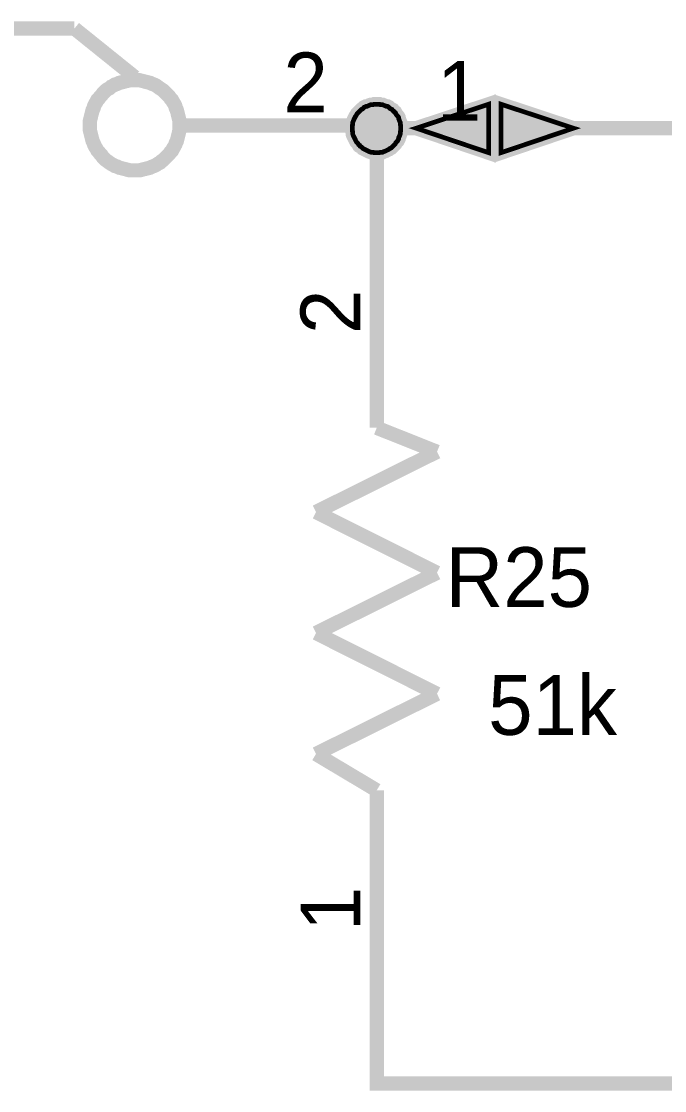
# Model space of a CAD drawing. Header units: millimetres. Extents: x 0 to 800, y 0 to 567.
# Drawn here: x 90.01 to 103.52, y 414.88 to 437.34 of the extents above; entities that cross this region are included whole.
import ezdxf

# ---------------------------------------------------------------- set-up
doc = ezdxf.new("R2010")
doc.units = ezdxf.units.MM
doc.layers.add('Sheet', color=255, linetype='Continuous')

msp = doc.modelspace()

# ---------------------------------------------------------------- linework, layer by layer
at = {"layer": 'Sheet'}
for points, const_width in [([(88.578, 437.19), (91.12, 437.19)], 0.3), ([(91.12, 437.19), (92.386, 436.171)], 0.3), ([(91.445, 435.152), (91.445, 435.197), (91.445, 435.253), (91.456, 435.298), (91.467, 435.342), (91.478, 435.387), (91.49, 435.432), (91.501, 435.477), (91.523, 435.522), (91.534, 435.566), (91.557, 435.611), (91.579, 435.645), (91.602, 435.69), (91.635, 435.723), (91.658, 435.757), (91.691, 435.79), (91.714, 435.824), (91.747, 435.858), (91.781, 435.891), (91.814, 435.914), (91.859, 435.936), (91.893, 435.97), (91.938, 435.992), (91.971, 436.014), (92.016, 436.026), (92.061, 436.048), (92.106, 436.059), (92.15, 436.07), (92.195, 436.082), (92.24, 436.093), (92.285, 436.104), (92.341, 436.104), (92.386, 436.104)], 0.3), ([(92.386, 436.104), (92.341, 436.104), (92.285, 436.104), (92.24, 436.093), (92.195, 436.082), (92.15, 436.07), (92.106, 436.059), (92.061, 436.048), (92.016, 436.026), (91.971, 436.014), (91.938, 435.992), (91.893, 435.97), (91.859, 435.936), (91.814, 435.914), (91.781, 435.891), (91.747, 435.858), (91.714, 435.824), (91.691, 435.79), (91.658, 435.757), (91.635, 435.723), (91.602, 435.69), (91.579, 435.645), (91.557, 435.611), (91.534, 435.566), (91.523, 435.522), (91.501, 435.477), (91.49, 435.432), (91.478, 435.387), (91.467, 435.342), (91.456, 435.298), (91.445, 435.253), (91.445, 435.197), (91.445, 435.152)], 0.3), ([(92.386, 436.104), (92.386, 436.104)], 0.3), ([(92.386, 436.104), (92.43, 436.104), (92.486, 436.104), (92.531, 436.093), (92.576, 436.082), (92.621, 436.07), (92.666, 436.059), (92.71, 436.048), (92.755, 436.026), (92.789, 436.014), (92.834, 435.992), (92.867, 435.97), (92.912, 435.936), (92.946, 435.914), (92.979, 435.891), (93.013, 435.858), (93.046, 435.824), (93.08, 435.79), (93.114, 435.757), (93.136, 435.723), (93.17, 435.69), (93.192, 435.645), (93.214, 435.611), (93.237, 435.566), (93.248, 435.522), (93.27, 435.477), (93.282, 435.432), (93.293, 435.387), (93.304, 435.342), (93.315, 435.298), (93.326, 435.253), (93.326, 435.197), (93.326, 435.152)], 0.3), ([(93.326, 435.152), (93.326, 435.197), (93.326, 435.253), (93.315, 435.298), (93.304, 435.342), (93.293, 435.387), (93.282, 435.432), (93.27, 435.477), (93.248, 435.522), (93.237, 435.566), (93.214, 435.611), (93.192, 435.645), (93.17, 435.69), (93.136, 435.723), (93.114, 435.757), (93.08, 435.79), (93.046, 435.824), (93.013, 435.858), (92.979, 435.891), (92.946, 435.914), (92.912, 435.936), (92.867, 435.97), (92.834, 435.992), (92.789, 436.014), (92.755, 436.026), (92.71, 436.048), (92.666, 436.059), (92.621, 436.07), (92.576, 436.082), (92.531, 436.093), (92.486, 436.104), (92.43, 436.104), (92.386, 436.104)], 0.3), ([(96.955, 435.096), (96.955, 435.118), (96.955, 435.152), (96.966, 435.174), (96.966, 435.197), (96.966, 435.219), (96.977, 435.242), (96.989, 435.275), (97, 435.298), (97.011, 435.32), (97.022, 435.342), (97.033, 435.354), (97.045, 435.376), (97.056, 435.398), (97.078, 435.421), (97.089, 435.432), (97.112, 435.454), (97.123, 435.466), (97.145, 435.488), (97.168, 435.499), (97.179, 435.51), (97.201, 435.533), (97.224, 435.544), (97.246, 435.555), (97.269, 435.555), (97.291, 435.566), (97.313, 435.578), (97.347, 435.589), (97.369, 435.589), (97.392, 435.589), (97.414, 435.6), (97.448, 435.6), (97.47, 435.6)], 0.3), ([(96.955, 435.096), (96.955, 435.118), (96.955, 435.152), (96.966, 435.174), (96.966, 435.197), (96.966, 435.219), (96.977, 435.242), (96.989, 435.275), (97, 435.298), (97.011, 435.32), (97.022, 435.342), (97.033, 435.354), (97.045, 435.376), (97.056, 435.398), (97.078, 435.421), (97.089, 435.432), (97.112, 435.454), (97.123, 435.466), (97.145, 435.488), (97.168, 435.499), (97.179, 435.51), (97.201, 435.533), (97.224, 435.544), (97.246, 435.555), (97.269, 435.555), (97.291, 435.566), (97.313, 435.578), (97.347, 435.589), (97.369, 435.589), (97.392, 435.589), (97.414, 435.6), (97.448, 435.6), (97.47, 435.6)], 0.3), ([(96.955, 435.096), (96.955, 435.118), (96.955, 435.152), (96.966, 435.174), (96.966, 435.197), (96.966, 435.219), (96.977, 435.242), (96.989, 435.275), (97, 435.298), (97.011, 435.32), (97.022, 435.342), (97.033, 435.354), (97.045, 435.376), (97.056, 435.398), (97.078, 435.421), (97.089, 435.432), (97.112, 435.454), (97.123, 435.466), (97.145, 435.488), (97.168, 435.499), (97.179, 435.51), (97.201, 435.533), (97.224, 435.544), (97.246, 435.555), (97.269, 435.555), (97.291, 435.566), (97.313, 435.578), (97.347, 435.589), (97.369, 435.589), (97.392, 435.589), (97.414, 435.6), (97.448, 435.6), (97.47, 435.6)], 0.3), ([(96.955, 435.096), (96.955, 435.118), (96.955, 435.152), (96.966, 435.174), (96.966, 435.197), (96.966, 435.219), (96.977, 435.242), (96.989, 435.275), (97, 435.298), (97.011, 435.32), (97.022, 435.342), (97.033, 435.354), (97.045, 435.376), (97.056, 435.398), (97.078, 435.421), (97.089, 435.432), (97.112, 435.454), (97.123, 435.466), (97.145, 435.488), (97.168, 435.499), (97.179, 435.51), (97.201, 435.533), (97.224, 435.544), (97.246, 435.555), (97.269, 435.555), (97.291, 435.566), (97.313, 435.578), (97.347, 435.589), (97.369, 435.589), (97.392, 435.589), (97.414, 435.6), (97.448, 435.6), (97.47, 435.6)], 0.3), ([(96.955, 435.096), (96.955, 435.118), (96.955, 435.152), (96.966, 435.174), (96.966, 435.197), (96.966, 435.219), (96.977, 435.242), (96.989, 435.275), (97, 435.298), (97.011, 435.32), (97.022, 435.342), (97.033, 435.354), (97.045, 435.376), (97.056, 435.398), (97.078, 435.421), (97.089, 435.432), (97.112, 435.454), (97.123, 435.466), (97.145, 435.488), (97.168, 435.499), (97.179, 435.51), (97.201, 435.533), (97.224, 435.544), (97.246, 435.555), (97.269, 435.555), (97.291, 435.566), (97.313, 435.578), (97.347, 435.589), (97.369, 435.589), (97.392, 435.589), (97.414, 435.6), (97.448, 435.6), (97.47, 435.6)], 0.0991), ([(96.955, 435.096), (96.955, 435.118), (96.955, 435.152), (96.966, 435.174), (96.966, 435.197), (96.966, 435.219), (96.977, 435.242), (96.989, 435.275), (97, 435.298), (97.011, 435.32), (97.022, 435.342), (97.033, 435.354), (97.045, 435.376), (97.056, 435.398), (97.078, 435.421), (97.089, 435.432), (97.112, 435.454), (97.123, 435.466), (97.145, 435.488), (97.168, 435.499), (97.179, 435.51), (97.201, 435.533), (97.224, 435.544), (97.246, 435.555), (97.269, 435.555), (97.291, 435.566), (97.313, 435.578), (97.347, 435.589), (97.369, 435.589), (97.392, 435.589), (97.414, 435.6), (97.448, 435.6), (97.47, 435.6)], 0.0991), ([(96.955, 435.096), (96.955, 435.118), (96.955, 435.152), (96.966, 435.174), (96.966, 435.197), (96.966, 435.219), (96.977, 435.242), (96.989, 435.275), (97, 435.298), (97.011, 435.32), (97.022, 435.342), (97.033, 435.354), (97.045, 435.376), (97.056, 435.398), (97.078, 435.421), (97.089, 435.432), (97.112, 435.454), (97.123, 435.466), (97.145, 435.488), (97.168, 435.499), (97.179, 435.51), (97.201, 435.533), (97.224, 435.544), (97.246, 435.555), (97.269, 435.555), (97.291, 435.566), (97.313, 435.578), (97.347, 435.589), (97.369, 435.589), (97.392, 435.589), (97.414, 435.6), (97.448, 435.6), (97.47, 435.6)], 0.0991), ([(96.955, 435.096), (96.955, 435.118), (96.955, 435.152), (96.966, 435.174), (96.966, 435.197), (96.966, 435.219), (96.977, 435.242), (96.989, 435.275), (97, 435.298), (97.011, 435.32), (97.022, 435.342), (97.033, 435.354), (97.045, 435.376), (97.056, 435.398), (97.078, 435.421), (97.089, 435.432), (97.112, 435.454), (97.123, 435.466), (97.145, 435.488), (97.168, 435.499), (97.179, 435.51), (97.201, 435.533), (97.224, 435.544), (97.246, 435.555), (97.269, 435.555), (97.291, 435.566), (97.313, 435.578), (97.347, 435.589), (97.369, 435.589), (97.392, 435.589), (97.414, 435.6), (97.448, 435.6), (97.47, 435.6)], 0.0991), ([(97.47, 435.6), (97.47, 435.6)], 0.3), ([(97.47, 435.6), (97.493, 435.6), (97.526, 435.6), (97.549, 435.589), (97.571, 435.589), (97.593, 435.589), (97.616, 435.578), (97.649, 435.566), (97.672, 435.555), (97.694, 435.555), (97.717, 435.544), (97.728, 435.533), (97.75, 435.51), (97.773, 435.499), (97.795, 435.488), (97.806, 435.466), (97.829, 435.454), (97.84, 435.432), (97.862, 435.421), (97.873, 435.398), (97.885, 435.376), (97.907, 435.354), (97.918, 435.342), (97.929, 435.32), (97.929, 435.298), (97.941, 435.275), (97.952, 435.242), (97.963, 435.219), (97.963, 435.197), (97.963, 435.174), (97.974, 435.152), (97.974, 435.118), (97.974, 435.096)], 0.3), ([(97.47, 435.6), (97.47, 435.6)], 0.3), ([(97.47, 435.6), (97.493, 435.6), (97.526, 435.6), (97.549, 435.589), (97.571, 435.589), (97.593, 435.589), (97.616, 435.578), (97.649, 435.566), (97.672, 435.555), (97.694, 435.555), (97.717, 435.544), (97.728, 435.533), (97.75, 435.51), (97.773, 435.499), (97.795, 435.488), (97.806, 435.466), (97.829, 435.454), (97.84, 435.432), (97.862, 435.421), (97.873, 435.398), (97.885, 435.376), (97.907, 435.354), (97.918, 435.342), (97.929, 435.32), (97.929, 435.298), (97.941, 435.275), (97.952, 435.242), (97.963, 435.219), (97.963, 435.197), (97.963, 435.174), (97.974, 435.152), (97.974, 435.118), (97.974, 435.096)], 0.3), ([(97.47, 435.6), (97.47, 435.6)], 0.3), ([(97.47, 435.6), (97.493, 435.6), (97.526, 435.6), (97.549, 435.589), (97.571, 435.589), (97.593, 435.589), (97.616, 435.578), (97.649, 435.566), (97.672, 435.555), (97.694, 435.555), (97.717, 435.544), (97.728, 435.533), (97.75, 435.51), (97.773, 435.499), (97.795, 435.488), (97.806, 435.466), (97.829, 435.454), (97.84, 435.432), (97.862, 435.421), (97.873, 435.398), (97.885, 435.376), (97.907, 435.354), (97.918, 435.342), (97.929, 435.32), (97.929, 435.298), (97.941, 435.275), (97.952, 435.242), (97.963, 435.219), (97.963, 435.197), (97.963, 435.174), (97.974, 435.152), (97.974, 435.118), (97.974, 435.096)], 0.3), ([(97.47, 435.6), (97.47, 435.6)], 0.3), ([(97.47, 435.6), (97.493, 435.6), (97.526, 435.6), (97.549, 435.589), (97.571, 435.589), (97.593, 435.589), (97.616, 435.578), (97.649, 435.566), (97.672, 435.555), (97.694, 435.555), (97.717, 435.544), (97.728, 435.533), (97.75, 435.51), (97.773, 435.499), (97.795, 435.488), (97.806, 435.466), (97.829, 435.454), (97.84, 435.432), (97.862, 435.421), (97.873, 435.398), (97.885, 435.376), (97.907, 435.354), (97.918, 435.342), (97.929, 435.32), (97.929, 435.298), (97.941, 435.275), (97.952, 435.242), (97.963, 435.219), (97.963, 435.197), (97.963, 435.174), (97.974, 435.152), (97.974, 435.118), (97.974, 435.096)], 0.3), ([(97.47, 435.6), (97.47, 435.6)], 0.0991), ([(97.47, 435.6), (97.493, 435.6), (97.526, 435.6), (97.549, 435.589), (97.571, 435.589), (97.593, 435.589), (97.616, 435.578), (97.649, 435.566), (97.672, 435.555), (97.694, 435.555), (97.717, 435.544), (97.728, 435.533), (97.75, 435.51), (97.773, 435.499), (97.795, 435.488), (97.806, 435.466), (97.829, 435.454), (97.84, 435.432), (97.862, 435.421), (97.873, 435.398), (97.885, 435.376), (97.907, 435.354), (97.918, 435.342), (97.929, 435.32), (97.929, 435.298), (97.941, 435.275), (97.952, 435.242), (97.963, 435.219), (97.963, 435.197), (97.963, 435.174), (97.974, 435.152), (97.974, 435.118), (97.974, 435.096)], 0.0991), ([(97.47, 435.6), (97.47, 435.6)], 0.0991), ([(97.47, 435.6), (97.493, 435.6), (97.526, 435.6), (97.549, 435.589), (97.571, 435.589), (97.593, 435.589), (97.616, 435.578), (97.649, 435.566), (97.672, 435.555), (97.694, 435.555), (97.717, 435.544), (97.728, 435.533), (97.75, 435.51), (97.773, 435.499), (97.795, 435.488), (97.806, 435.466), (97.829, 435.454), (97.84, 435.432), (97.862, 435.421), (97.873, 435.398), (97.885, 435.376), (97.907, 435.354), (97.918, 435.342), (97.929, 435.32), (97.929, 435.298), (97.941, 435.275), (97.952, 435.242), (97.963, 435.219), (97.963, 435.197), (97.963, 435.174), (97.974, 435.152), (97.974, 435.118), (97.974, 435.096)], 0.0991), ([(97.47, 435.6), (97.47, 435.6)], 0.0991), ([(97.47, 435.6), (97.493, 435.6), (97.526, 435.6), (97.549, 435.589), (97.571, 435.589), (97.593, 435.589), (97.616, 435.578), (97.649, 435.566), (97.672, 435.555), (97.694, 435.555), (97.717, 435.544), (97.728, 435.533), (97.75, 435.51), (97.773, 435.499), (97.795, 435.488), (97.806, 435.466), (97.829, 435.454), (97.84, 435.432), (97.862, 435.421), (97.873, 435.398), (97.885, 435.376), (97.907, 435.354), (97.918, 435.342), (97.929, 435.32), (97.929, 435.298), (97.941, 435.275), (97.952, 435.242), (97.963, 435.219), (97.963, 435.197), (97.963, 435.174), (97.974, 435.152), (97.974, 435.118), (97.974, 435.096)], 0.0991), ([(97.47, 435.6), (97.47, 435.6)], 0.0991), ([(97.47, 435.6), (97.493, 435.6), (97.526, 435.6), (97.549, 435.589), (97.571, 435.589), (97.593, 435.589), (97.616, 435.578), (97.649, 435.566), (97.672, 435.555), (97.694, 435.555), (97.717, 435.544), (97.728, 435.533), (97.75, 435.51), (97.773, 435.499), (97.795, 435.488), (97.806, 435.466), (97.829, 435.454), (97.84, 435.432), (97.862, 435.421), (97.873, 435.398), (97.885, 435.376), (97.907, 435.354), (97.918, 435.342), (97.929, 435.32), (97.929, 435.298), (97.941, 435.275), (97.952, 435.242), (97.963, 435.219), (97.963, 435.197), (97.963, 435.174), (97.974, 435.152), (97.974, 435.118), (97.974, 435.096)], 0.0991), ([(92.386, 434.211), (92.341, 434.211), (92.285, 434.211), (92.24, 434.222), (92.195, 434.234), (92.15, 434.245), (92.106, 434.256), (92.061, 434.267), (92.016, 434.29), (91.971, 434.301), (91.938, 434.323), (91.893, 434.346), (91.859, 434.368), (91.814, 434.402), (91.781, 434.424), (91.747, 434.458), (91.714, 434.491), (91.691, 434.525), (91.658, 434.558), (91.635, 434.592), (91.602, 434.626), (91.579, 434.67), (91.557, 434.704), (91.534, 434.749), (91.523, 434.782), (91.501, 434.827), (91.49, 434.872), (91.478, 434.917), (91.467, 434.962), (91.456, 435.006), (91.445, 435.051), (91.445, 435.107), (91.445, 435.152)], 0.3), ([(91.445, 435.152), (91.445, 435.152)], 0.3), ([(91.445, 435.152), (91.445, 435.107), (91.445, 435.051), (91.456, 435.006), (91.467, 434.962), (91.478, 434.917), (91.49, 434.872), (91.501, 434.827), (91.523, 434.782), (91.534, 434.749), (91.557, 434.704), (91.579, 434.67), (91.602, 434.626), (91.635, 434.592), (91.658, 434.558), (91.691, 434.525), (91.714, 434.491), (91.747, 434.458), (91.781, 434.424), (91.814, 434.402), (91.859, 434.368), (91.893, 434.346), (91.938, 434.323), (91.971, 434.301), (92.016, 434.29), (92.061, 434.267), (92.106, 434.256), (92.15, 434.245), (92.195, 434.234), (92.24, 434.222), (92.285, 434.211), (92.341, 434.211), (92.386, 434.211)], 0.3), ([(93.326, 435.152), (93.326, 435.107), (93.326, 435.051), (93.315, 435.006), (93.304, 434.962), (93.293, 434.917), (93.282, 434.872), (93.27, 434.827), (93.248, 434.782), (93.237, 434.749), (93.214, 434.704), (93.192, 434.67), (93.17, 434.626), (93.136, 434.592), (93.114, 434.558), (93.08, 434.525), (93.046, 434.491), (93.013, 434.458), (92.979, 434.424), (92.946, 434.402), (92.912, 434.368), (92.867, 434.346), (92.834, 434.323), (92.789, 434.301), (92.755, 434.29), (92.71, 434.267), (92.666, 434.256), (92.621, 434.245), (92.576, 434.234), (92.531, 434.222), (92.486, 434.211), (92.43, 434.211), (92.386, 434.211)], 0.3), ([(92.386, 434.211), (92.43, 434.211), (92.486, 434.211), (92.531, 434.222), (92.576, 434.234), (92.621, 434.245), (92.666, 434.256), (92.71, 434.267), (92.755, 434.29), (92.789, 434.301), (92.834, 434.323), (92.867, 434.346), (92.912, 434.368), (92.946, 434.402), (92.979, 434.424), (93.013, 434.458), (93.046, 434.491), (93.08, 434.525), (93.114, 434.558), (93.136, 434.592), (93.17, 434.626), (93.192, 434.67), (93.214, 434.704), (93.237, 434.749), (93.248, 434.782), (93.27, 434.827), (93.282, 434.872), (93.293, 434.917), (93.304, 434.962), (93.315, 435.006), (93.326, 435.051), (93.326, 435.107), (93.326, 435.152)], 0.3), ([(93.326, 435.152), (93.326, 435.152), (93.326, 435.152), (93.326, 435.152), (93.326, 435.152), (93.326, 435.152), (93.326, 435.152), (93.326, 435.152), (93.326, 435.152), (93.326, 435.152), (93.326, 435.152), (93.326, 435.152), (93.326, 435.152), (93.326, 435.152), (93.326, 435.152), (93.326, 435.152), (93.326, 435.152), (93.326, 435.152), (93.326, 435.152), (93.326, 435.152), (93.326, 435.152), (93.326, 435.152), (93.326, 435.152), (93.326, 435.152), (93.326, 435.152), (93.326, 435.152), (93.326, 435.152), (93.326, 435.152), (93.326, 435.152), (93.326, 435.152), (93.326, 435.152), (93.326, 435.152), (93.326, 435.152)], 0.3), ([(93.326, 435.152), (93.326, 435.152)], 0.3), ([(93.438, 435.152), (95.936, 435.152)], 0.3), ([(95.936, 435.152), (97.47, 435.152), (97.47, 435.096), (99.061, 435.096)], 0.3), ([(97.47, 434.581), (97.448, 434.581), (97.414, 434.581), (97.392, 434.592), (97.369, 434.592), (97.347, 434.592), (97.313, 434.603), (97.291, 434.614), (97.269, 434.626), (97.246, 434.637), (97.224, 434.648), (97.201, 434.659), (97.179, 434.67), (97.168, 434.682), (97.145, 434.704), (97.123, 434.715), (97.112, 434.738), (97.089, 434.749), (97.078, 434.771), (97.056, 434.794), (97.045, 434.805), (97.033, 434.827), (97.022, 434.85), (97.011, 434.872), (97, 434.894), (96.989, 434.917), (96.977, 434.939), (96.966, 434.973), (96.966, 434.995), (96.966, 435.018), (96.955, 435.04), (96.955, 435.074), (96.955, 435.096)], 0.3), ([(96.955, 435.096), (96.955, 435.096)], 0.3), ([(97.47, 434.581), (97.448, 434.581), (97.414, 434.581), (97.392, 434.592), (97.369, 434.592), (97.347, 434.592), (97.313, 434.603), (97.291, 434.614), (97.269, 434.626), (97.246, 434.637), (97.224, 434.648), (97.201, 434.659), (97.179, 434.67), (97.168, 434.682), (97.145, 434.704), (97.123, 434.715), (97.112, 434.738), (97.089, 434.749), (97.078, 434.771), (97.056, 434.794), (97.045, 434.805), (97.033, 434.827), (97.022, 434.85), (97.011, 434.872), (97, 434.894), (96.989, 434.917), (96.977, 434.939), (96.966, 434.973), (96.966, 434.995), (96.966, 435.018), (96.955, 435.04), (96.955, 435.074), (96.955, 435.096)], 0.3), ([(96.955, 435.096), (96.955, 435.096)], 0.3), ([(97.47, 434.581), (97.448, 434.581), (97.414, 434.581), (97.392, 434.592), (97.369, 434.592), (97.347, 434.592), (97.313, 434.603), (97.291, 434.614), (97.269, 434.626), (97.246, 434.637), (97.224, 434.648), (97.201, 434.659), (97.179, 434.67), (97.168, 434.682), (97.145, 434.704), (97.123, 434.715), (97.112, 434.738), (97.089, 434.749), (97.078, 434.771), (97.056, 434.794), (97.045, 434.805), (97.033, 434.827), (97.022, 434.85), (97.011, 434.872), (97, 434.894), (96.989, 434.917), (96.977, 434.939), (96.966, 434.973), (96.966, 434.995), (96.966, 435.018), (96.955, 435.04), (96.955, 435.074), (96.955, 435.096)], 0.3), ([(96.955, 435.096), (96.955, 435.096)], 0.3), ([(97.47, 434.581), (97.448, 434.581), (97.414, 434.581), (97.392, 434.592), (97.369, 434.592), (97.347, 434.592), (97.313, 434.603), (97.291, 434.614), (97.269, 434.626), (97.246, 434.637), (97.224, 434.648), (97.201, 434.659), (97.179, 434.67), (97.168, 434.682), (97.145, 434.704), (97.123, 434.715), (97.112, 434.738), (97.089, 434.749), (97.078, 434.771), (97.056, 434.794), (97.045, 434.805), (97.033, 434.827), (97.022, 434.85), (97.011, 434.872), (97, 434.894), (96.989, 434.917), (96.977, 434.939), (96.966, 434.973), (96.966, 434.995), (96.966, 435.018), (96.955, 435.04), (96.955, 435.074), (96.955, 435.096)], 0.3), ([(96.955, 435.096), (96.955, 435.096)], 0.3), ([(97.47, 434.581), (97.448, 434.581), (97.414, 434.581), (97.392, 434.592), (97.369, 434.592), (97.347, 434.592), (97.313, 434.603), (97.291, 434.614), (97.269, 434.626), (97.246, 434.637), (97.224, 434.648), (97.201, 434.659), (97.179, 434.67), (97.168, 434.682), (97.145, 434.704), (97.123, 434.715), (97.112, 434.738), (97.089, 434.749), (97.078, 434.771), (97.056, 434.794), (97.045, 434.805), (97.033, 434.827), (97.022, 434.85), (97.011, 434.872), (97, 434.894), (96.989, 434.917), (96.977, 434.939), (96.966, 434.973), (96.966, 434.995), (96.966, 435.018), (96.955, 435.04), (96.955, 435.074), (96.955, 435.096)], 0.0991), ([(96.955, 435.096), (96.955, 435.096)], 0.0991), ([(97.47, 434.581), (97.448, 434.581), (97.414, 434.581), (97.392, 434.592), (97.369, 434.592), (97.347, 434.592), (97.313, 434.603), (97.291, 434.614), (97.269, 434.626), (97.246, 434.637), (97.224, 434.648), (97.201, 434.659), (97.179, 434.67), (97.168, 434.682), (97.145, 434.704), (97.123, 434.715), (97.112, 434.738), (97.089, 434.749), (97.078, 434.771), (97.056, 434.794), (97.045, 434.805), (97.033, 434.827), (97.022, 434.85), (97.011, 434.872), (97, 434.894), (96.989, 434.917), (96.977, 434.939), (96.966, 434.973), (96.966, 434.995), (96.966, 435.018), (96.955, 435.04), (96.955, 435.074), (96.955, 435.096)], 0.0991), ([(96.955, 435.096), (96.955, 435.096)], 0.0991), ([(97.47, 434.581), (97.448, 434.581), (97.414, 434.581), (97.392, 434.592), (97.369, 434.592), (97.347, 434.592), (97.313, 434.603), (97.291, 434.614), (97.269, 434.626), (97.246, 434.637), (97.224, 434.648), (97.201, 434.659), (97.179, 434.67), (97.168, 434.682), (97.145, 434.704), (97.123, 434.715), (97.112, 434.738), (97.089, 434.749), (97.078, 434.771), (97.056, 434.794), (97.045, 434.805), (97.033, 434.827), (97.022, 434.85), (97.011, 434.872), (97, 434.894), (96.989, 434.917), (96.977, 434.939), (96.966, 434.973), (96.966, 434.995), (96.966, 435.018), (96.955, 435.04), (96.955, 435.074), (96.955, 435.096)], 0.0991), ([(96.955, 435.096), (96.955, 435.096)], 0.0991), ([(97.47, 434.581), (97.448, 434.581), (97.414, 434.581), (97.392, 434.592), (97.369, 434.592), (97.347, 434.592), (97.313, 434.603), (97.291, 434.614), (97.269, 434.626), (97.246, 434.637), (97.224, 434.648), (97.201, 434.659), (97.179, 434.67), (97.168, 434.682), (97.145, 434.704), (97.123, 434.715), (97.112, 434.738), (97.089, 434.749), (97.078, 434.771), (97.056, 434.794), (97.045, 434.805), (97.033, 434.827), (97.022, 434.85), (97.011, 434.872), (97, 434.894), (96.989, 434.917), (96.977, 434.939), (96.966, 434.973), (96.966, 434.995), (96.966, 435.018), (96.955, 435.04), (96.955, 435.074), (96.955, 435.096)], 0.0991), ([(96.955, 435.096), (96.955, 435.096)], 0.0991), ([(97.47, 433.887), (97.47, 435.096)], 0.3), ([(97.974, 435.096), (97.974, 435.074), (97.974, 435.04), (97.963, 435.018), (97.963, 434.995), (97.963, 434.973), (97.952, 434.939), (97.941, 434.917), (97.929, 434.894), (97.929, 434.872), (97.918, 434.85), (97.907, 434.827), (97.885, 434.805), (97.873, 434.794), (97.862, 434.771), (97.84, 434.749), (97.829, 434.738), (97.806, 434.715), (97.795, 434.704), (97.773, 434.682), (97.75, 434.67), (97.728, 434.659), (97.717, 434.648), (97.694, 434.637), (97.672, 434.626), (97.649, 434.614), (97.616, 434.603), (97.593, 434.592), (97.571, 434.592), (97.549, 434.592), (97.526, 434.581), (97.493, 434.581), (97.47, 434.581)], 0.3), ([(97.974, 435.096), (97.974, 435.074), (97.974, 435.04), (97.963, 435.018), (97.963, 434.995), (97.963, 434.973), (97.952, 434.939), (97.941, 434.917), (97.929, 434.894), (97.929, 434.872), (97.918, 434.85), (97.907, 434.827), (97.885, 434.805), (97.873, 434.794), (97.862, 434.771), (97.84, 434.749), (97.829, 434.738), (97.806, 434.715), (97.795, 434.704), (97.773, 434.682), (97.75, 434.67), (97.728, 434.659), (97.717, 434.648), (97.694, 434.637), (97.672, 434.626), (97.649, 434.614), (97.616, 434.603), (97.593, 434.592), (97.571, 434.592), (97.549, 434.592), (97.526, 434.581), (97.493, 434.581), (97.47, 434.581)], 0.3), ([(97.974, 435.096), (97.974, 435.074), (97.974, 435.04), (97.963, 435.018), (97.963, 434.995), (97.963, 434.973), (97.952, 434.939), (97.941, 434.917), (97.929, 434.894), (97.929, 434.872), (97.918, 434.85), (97.907, 434.827), (97.885, 434.805), (97.873, 434.794), (97.862, 434.771), (97.84, 434.749), (97.829, 434.738), (97.806, 434.715), (97.795, 434.704), (97.773, 434.682), (97.75, 434.67), (97.728, 434.659), (97.717, 434.648), (97.694, 434.637), (97.672, 434.626), (97.649, 434.614), (97.616, 434.603), (97.593, 434.592), (97.571, 434.592), (97.549, 434.592), (97.526, 434.581), (97.493, 434.581), (97.47, 434.581)], 0.3), ([(97.974, 435.096), (97.974, 435.074), (97.974, 435.04), (97.963, 435.018), (97.963, 434.995), (97.963, 434.973), (97.952, 434.939), (97.941, 434.917), (97.929, 434.894), (97.929, 434.872), (97.918, 434.85), (97.907, 434.827), (97.885, 434.805), (97.873, 434.794), (97.862, 434.771), (97.84, 434.749), (97.829, 434.738), (97.806, 434.715), (97.795, 434.704), (97.773, 434.682), (97.75, 434.67), (97.728, 434.659), (97.717, 434.648), (97.694, 434.637), (97.672, 434.626), (97.649, 434.614), (97.616, 434.603), (97.593, 434.592), (97.571, 434.592), (97.549, 434.592), (97.526, 434.581), (97.493, 434.581), (97.47, 434.581)], 0.3), ([(97.974, 435.096), (97.974, 435.074), (97.974, 435.04), (97.963, 435.018), (97.963, 434.995), (97.963, 434.973), (97.952, 434.939), (97.941, 434.917), (97.929, 434.894), (97.929, 434.872), (97.918, 434.85), (97.907, 434.827), (97.885, 434.805), (97.873, 434.794), (97.862, 434.771), (97.84, 434.749), (97.829, 434.738), (97.806, 434.715), (97.795, 434.704), (97.773, 434.682), (97.75, 434.67), (97.728, 434.659), (97.717, 434.648), (97.694, 434.637), (97.672, 434.626), (97.649, 434.614), (97.616, 434.603), (97.593, 434.592), (97.571, 434.592), (97.549, 434.592), (97.526, 434.581), (97.493, 434.581), (97.47, 434.581)], 0.0991), ([(97.974, 435.096), (97.974, 435.074), (97.974, 435.04), (97.963, 435.018), (97.963, 434.995), (97.963, 434.973), (97.952, 434.939), (97.941, 434.917), (97.929, 434.894), (97.929, 434.872), (97.918, 434.85), (97.907, 434.827), (97.885, 434.805), (97.873, 434.794), (97.862, 434.771), (97.84, 434.749), (97.829, 434.738), (97.806, 434.715), (97.795, 434.704), (97.773, 434.682), (97.75, 434.67), (97.728, 434.659), (97.717, 434.648), (97.694, 434.637), (97.672, 434.626), (97.649, 434.614), (97.616, 434.603), (97.593, 434.592), (97.571, 434.592), (97.549, 434.592), (97.526, 434.581), (97.493, 434.581), (97.47, 434.581)], 0.0991), ([(97.974, 435.096), (97.974, 435.074), (97.974, 435.04), (97.963, 435.018), (97.963, 434.995), (97.963, 434.973), (97.952, 434.939), (97.941, 434.917), (97.929, 434.894), (97.929, 434.872), (97.918, 434.85), (97.907, 434.827), (97.885, 434.805), (97.873, 434.794), (97.862, 434.771), (97.84, 434.749), (97.829, 434.738), (97.806, 434.715), (97.795, 434.704), (97.773, 434.682), (97.75, 434.67), (97.728, 434.659), (97.717, 434.648), (97.694, 434.637), (97.672, 434.626), (97.649, 434.614), (97.616, 434.603), (97.593, 434.592), (97.571, 434.592), (97.549, 434.592), (97.526, 434.581), (97.493, 434.581), (97.47, 434.581)], 0.0991), ([(97.974, 435.096), (97.974, 435.074), (97.974, 435.04), (97.963, 435.018), (97.963, 434.995), (97.963, 434.973), (97.952, 434.939), (97.941, 434.917), (97.929, 434.894), (97.929, 434.872), (97.918, 434.85), (97.907, 434.827), (97.885, 434.805), (97.873, 434.794), (97.862, 434.771), (97.84, 434.749), (97.829, 434.738), (97.806, 434.715), (97.795, 434.704), (97.773, 434.682), (97.75, 434.67), (97.728, 434.659), (97.717, 434.648), (97.694, 434.637), (97.672, 434.626), (97.649, 434.614), (97.616, 434.603), (97.593, 434.592), (97.571, 434.592), (97.549, 434.592), (97.526, 434.581), (97.493, 434.581), (97.47, 434.581)], 0.0991), ([(97.974, 435.096), (97.974, 435.096), (97.974, 435.096), (97.974, 435.096), (97.974, 435.096), (97.974, 435.096), (97.974, 435.096), (97.974, 435.096), (97.974, 435.096), (97.974, 435.096), (97.974, 435.096), (97.974, 435.096), (97.974, 435.096), (97.974, 435.096), (97.974, 435.096), (97.974, 435.096), (97.974, 435.096), (97.974, 435.096), (97.974, 435.096), (97.974, 435.096), (97.974, 435.096), (97.974, 435.096), (97.974, 435.096), (97.974, 435.096), (97.974, 435.096), (97.974, 435.096), (97.974, 435.096), (97.974, 435.096), (97.974, 435.096), (97.974, 435.096), (97.974, 435.096), (97.974, 435.096), (97.974, 435.096)], 0.3), ([(97.974, 435.096), (97.974, 435.096)], 0.3), ([(97.974, 435.096), (97.974, 435.096), (97.974, 435.096), (97.974, 435.096), (97.974, 435.096), (97.974, 435.096), (97.974, 435.096), (97.974, 435.096), (97.974, 435.096), (97.974, 435.096), (97.974, 435.096), (97.974, 435.096), (97.974, 435.096), (97.974, 435.096), (97.974, 435.096), (97.974, 435.096), (97.974, 435.096), (97.974, 435.096), (97.974, 435.096), (97.974, 435.096), (97.974, 435.096), (97.974, 435.096), (97.974, 435.096), (97.974, 435.096), (97.974, 435.096), (97.974, 435.096), (97.974, 435.096), (97.974, 435.096), (97.974, 435.096), (97.974, 435.096), (97.974, 435.096), (97.974, 435.096), (97.974, 435.096)], 0.3), ([(97.974, 435.096), (97.974, 435.096)], 0.3), ([(97.974, 435.096), (97.974, 435.096), (97.974, 435.096), (97.974, 435.096), (97.974, 435.096), (97.974, 435.096), (97.974, 435.096), (97.974, 435.096), (97.974, 435.096), (97.974, 435.096), (97.974, 435.096), (97.974, 435.096), (97.974, 435.096), (97.974, 435.096), (97.974, 435.096), (97.974, 435.096), (97.974, 435.096), (97.974, 435.096), (97.974, 435.096), (97.974, 435.096), (97.974, 435.096), (97.974, 435.096), (97.974, 435.096), (97.974, 435.096), (97.974, 435.096), (97.974, 435.096), (97.974, 435.096), (97.974, 435.096), (97.974, 435.096), (97.974, 435.096), (97.974, 435.096), (97.974, 435.096), (97.974, 435.096)], 0.3), ([(97.974, 435.096), (97.974, 435.096)], 0.3), ([(97.974, 435.096), (97.974, 435.096), (97.974, 435.096), (97.974, 435.096), (97.974, 435.096), (97.974, 435.096), (97.974, 435.096), (97.974, 435.096), (97.974, 435.096), (97.974, 435.096), (97.974, 435.096), (97.974, 435.096), (97.974, 435.096), (97.974, 435.096), (97.974, 435.096), (97.974, 435.096), (97.974, 435.096), (97.974, 435.096), (97.974, 435.096), (97.974, 435.096), (97.974, 435.096), (97.974, 435.096), (97.974, 435.096), (97.974, 435.096), (97.974, 435.096), (97.974, 435.096), (97.974, 435.096), (97.974, 435.096), (97.974, 435.096), (97.974, 435.096), (97.974, 435.096), (97.974, 435.096), (97.974, 435.096)], 0.3), ([(97.974, 435.096), (97.974, 435.096)], 0.3), ([(97.974, 435.096), (97.974, 435.096), (97.974, 435.096), (97.974, 435.096), (97.974, 435.096), (97.974, 435.096), (97.974, 435.096), (97.974, 435.096), (97.974, 435.096), (97.974, 435.096), (97.974, 435.096), (97.974, 435.096), (97.974, 435.096), (97.974, 435.096), (97.974, 435.096), (97.974, 435.096), (97.974, 435.096), (97.974, 435.096), (97.974, 435.096), (97.974, 435.096), (97.974, 435.096), (97.974, 435.096), (97.974, 435.096), (97.974, 435.096), (97.974, 435.096), (97.974, 435.096), (97.974, 435.096), (97.974, 435.096), (97.974, 435.096), (97.974, 435.096), (97.974, 435.096), (97.974, 435.096), (97.974, 435.096)], 0.0991), ([(97.974, 435.096), (97.974, 435.096)], 0.0991), ([(97.974, 435.096), (97.974, 435.096), (97.974, 435.096), (97.974, 435.096), (97.974, 435.096), (97.974, 435.096), (97.974, 435.096), (97.974, 435.096), (97.974, 435.096), (97.974, 435.096), (97.974, 435.096), (97.974, 435.096), (97.974, 435.096), (97.974, 435.096), (97.974, 435.096), (97.974, 435.096), (97.974, 435.096), (97.974, 435.096), (97.974, 435.096), (97.974, 435.096), (97.974, 435.096), (97.974, 435.096), (97.974, 435.096), (97.974, 435.096), (97.974, 435.096), (97.974, 435.096), (97.974, 435.096), (97.974, 435.096), (97.974, 435.096), (97.974, 435.096), (97.974, 435.096), (97.974, 435.096), (97.974, 435.096)], 0.0991), ([(97.974, 435.096), (97.974, 435.096)], 0.0991), ([(97.974, 435.096), (97.974, 435.096), (97.974, 435.096), (97.974, 435.096), (97.974, 435.096), (97.974, 435.096), (97.974, 435.096), (97.974, 435.096), (97.974, 435.096), (97.974, 435.096), (97.974, 435.096), (97.974, 435.096), (97.974, 435.096), (97.974, 435.096), (97.974, 435.096), (97.974, 435.096), (97.974, 435.096), (97.974, 435.096), (97.974, 435.096), (97.974, 435.096), (97.974, 435.096), (97.974, 435.096), (97.974, 435.096), (97.974, 435.096), (97.974, 435.096), (97.974, 435.096), (97.974, 435.096), (97.974, 435.096), (97.974, 435.096), (97.974, 435.096), (97.974, 435.096), (97.974, 435.096), (97.974, 435.096)], 0.0991), ([(97.974, 435.096), (97.974, 435.096)], 0.0991), ([(97.974, 435.096), (97.974, 435.096), (97.974, 435.096), (97.974, 435.096), (97.974, 435.096), (97.974, 435.096), (97.974, 435.096), (97.974, 435.096), (97.974, 435.096), (97.974, 435.096), (97.974, 435.096), (97.974, 435.096), (97.974, 435.096), (97.974, 435.096), (97.974, 435.096), (97.974, 435.096), (97.974, 435.096), (97.974, 435.096), (97.974, 435.096), (97.974, 435.096), (97.974, 435.096), (97.974, 435.096), (97.974, 435.096), (97.974, 435.096), (97.974, 435.096), (97.974, 435.096), (97.974, 435.096), (97.974, 435.096), (97.974, 435.096), (97.974, 435.096), (97.974, 435.096), (97.974, 435.096), (97.974, 435.096)], 0.0991), ([(97.974, 435.096), (97.974, 435.096)], 0.0991), ([(101.603, 435.096), (99.061, 435.096)], 0.3), ([(101.603, 435.096), (106.687, 435.096)], 0.3), ([(92.386, 434.211), (92.386, 434.211)], 0.3), ([(97.47, 428.802), (97.47, 433.887)], 0.3), ([(97.47, 428.802), (97.47, 429.564)], 0.3), ([(98.736, 428.298), (97.47, 428.802)], 0.3), ([(96.193, 427.032), (98.736, 428.298)], 0.3), ([(98.736, 425.756), (96.193, 427.032)], 0.3), ([(96.193, 424.49), (98.736, 425.756)], 0.3), ([(98.736, 423.213), (96.193, 424.49)], 0.3), ([(96.193, 421.948), (98.736, 423.213)], 0.3), ([(97.47, 421.186), (96.193, 421.948)], 0.3), ([(97.47, 421.186), (97.47, 416.102)], 0.3), ([(97.47, 421.186), (97.47, 420.425)], 0.3), ([(109.23, 415.027), (97.47, 415.027), (97.47, 416.102)], 0.3)]:
    msp.add_lwpolyline(points, dxfattribs=dict(at, const_width=const_width))
for points, const_width in [([(99.822, 435.6), (99.822, 434.581), (98.299, 435.096), (99.822, 435.6)], 0.3), ([(100.08, 435.6), (101.603, 435.096), (100.08, 434.581), (100.08, 435.6)], 0.3), ([(99.822, 435.6), (99.822, 434.581), (98.299, 435.096), (99.822, 435.6)], 0.0991), ([(100.08, 435.6), (101.603, 435.096), (100.08, 434.581), (100.08, 435.6)], 0.0991)]:
    msp.add_lwpolyline(points, close=True, dxfattribs=dict(at, const_width=const_width))
at = {"layer": 'Sheet', "const_width": 0.508}
msp.add_lwpolyline([(97.206, 435.102, 1), (97.714, 435.102, 1)], format="xyb", close=True, dxfattribs=at)
at = {"layer": 'Sheet'}
for points in [[(99.872, 435.679), (98.141, 435.102), (99.872, 434.525)], [(100.026, 434.525), (101.757, 435.102), (100.026, 435.679)]]:
    msp.add_solid(points, dxfattribs=at)

# ---------------------------------------------------------------- texts
for s, height, p in [('2', 1.254, (95.51, 435.432)), ('1', 1.254, (98.736, 435.253)), ('R25', 1.2543, (98.915, 425.039)), ('51k', 1.2543, (99.811, 422.351))]:
    msp.add_text(s, height=height, dxfattribs=at).set_placement(p)
for s, p in [('2', (97.123, 430.773)), ('1', (97.123, 418.23))]:
    msp.add_text(s, height=1.254, rotation=90, dxfattribs=at).set_placement(p)

doc.saveas('drawing.dxf')
